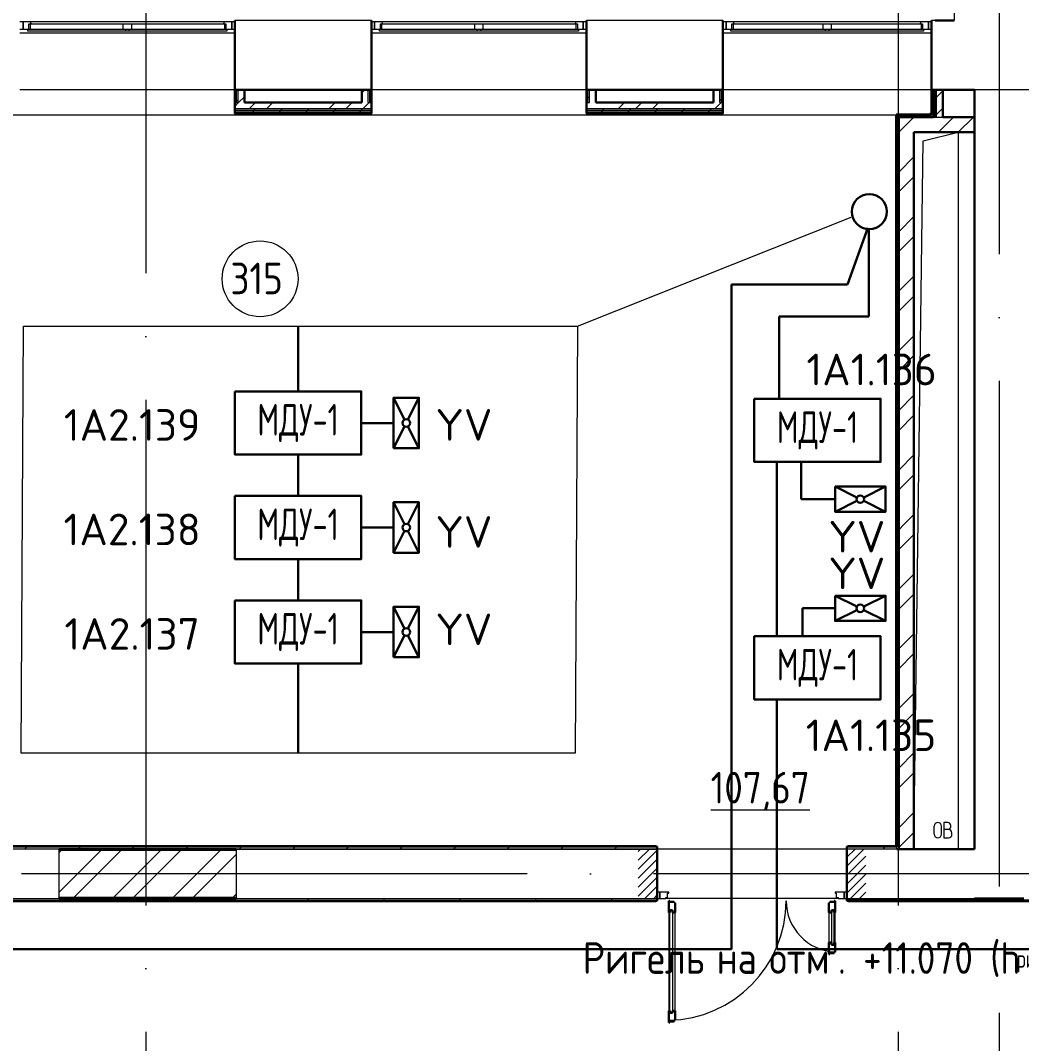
# Model space of a CAD drawing. Header units: millimetres. Extents: x -1073752 to 1436911, y -1379358 to 94781.
# Drawn here: x -1021644 to -1013727, y -1123731 to -1115638 of the extents above; entities that cross this region are included whole.
import ezdxf
from ezdxf.enums import TextEntityAlignment as Align

# ---------------------------------------------------------------- set-up
doc = ezdxf.new("R2010")
doc.units = ezdxf.units.MM
doc.set_wipeout_variables(frame=1)
doc.linetypes.add('ADSK_Линия сетки', pattern=[25, 20, -2.5, 0, -2.5])
doc.linetypes.add('ADSK_Штриховая_ш2 п1_5', pattern=[4.5, 3, -1.5])
for name, color, linetype, lineweight in [('_ Окна', 7, 'Continuous', 9), ('RC-Дымоудаление', 1, 'Continuous', 30), ('Аннотация', 7, 'Continuous', 18), ('Двери', 252, 'Continuous', 9), ('лс', 5, 'Continuous', 30), ('Марки помещений', 7, 'Continuous', 20), ('Ограждение', 252, 'Continuous', 9), ('Окна', 7, 'Continuous', 9), ('Оси', 252, 'Continuous', 9), ('Перекрытие', 252, 'Continuous', 18), ('Стены внутренние', 7, 'Continuous', 18), ('Стены наружные', 7, 'Continuous', 18), ('Стены штриховка', 7, 'Continuous', 9)]:
    doc.layers.add(name, color=color, linetype=linetype, lineweight=lineweight)
doc.layers.add('RC-Позиционные_обозначения', color=7, linetype='Continuous')
doc.layers.add('RC-Таблицы', color=7, linetype='Continuous')
doc.layers.add('Двери открывание', color=7, linetype='Continuous', lineweight=9, true_color=0xc0c0c0)
doc.styles.add('GOST Common_2', font='', dxfattribs={"width": 0.9, "height": 250})
doc.styles.add('GOST Common_3', font='', dxfattribs={"height": 3.5})
doc.styles.add('ISOCPEUR', font='isocpeur.ttf', dxfattribs={"height": 250})
doc.styles.add('RubezhCAD', font='isocpeur.ttf')
doc.styles.get("Standard").update_dxf_attribs({"font": 'arial.ttf'})
doc.styles.get('GOST Common_2').set_extended_font_data('GOST type B')
doc.styles.get('GOST Common_3').set_extended_font_data('GOST 2.304 type A')

# ---------------------------------------------------------------- blocks, each defined once
blk = doc.blocks.new('3 этаж')
at = {"color": 251, "lineweight": 18, "true_color": 0x636466}
for p, q in [((287145.2, -3365.7), (287420.8, -3298.4)), ((287420.8, -3298.4), (287420.8, -8968.4)), ((287070.8, -8968.4), (287145.2, -3365.7)), ((287231.5, -8849.9), (287231.5, -8787.3)), ((287288.8, -8849.9), (287288.8, -8787.3)), ((287339, -8758.6), (287309, -8758.6)), ((287309, -8758.6), (287309, -8878.6)), ((287342.3, -8812), (287309, -8812)), ((287362.3, -8792), (287362.3, -8782)), ((287309, -8878.6), (287345.7, -8878.6)), ((287372.3, -8852), (287372.3, -8842))]:
    blk.add_line(p, q, dxfattribs=at)
for centre, radius, start, end in [((287260.2, -8787.3), 28.7, 0, 180), ((287339, -8782), 23.3, 0, 90), ((287342.3, -8792), 20, 270, 0), ((287342.3, -8842), 30, 0, 90), ((287260.2, -8849.9), 28.7, 180, 0), ((287345.7, -8852), 26.7, 270, 0)]:
    blk.add_arc(centre, radius, start, end, dxfattribs=at)
at = {"layer": '_ Окна', "color": 251, "true_color": 0x636466}
for p, q in [((280025.8, -2423.4), (280000.8, -2423.4)), ((280025.8, -2481.4), (280025.8, -2423.4)), ((281700.8, -2423.4), (281675.8, -2423.4)), ((281675.8, -2423.4), (281675.8, -2481.4)), ((282805.8, -2423.4), (282780.8, -2423.4)), ((282805.8, -2481.4), (282805.8, -2423.4)), ((284480.8, -2423.4), (284455.8, -2423.4)), ((284455.8, -2423.4), (284455.8, -2481.4)), ((285585.8, -2423.4), (285560.8, -2423.4)), ((285585.8, -2481.4), (285585.8, -2423.4)), ((287210.8, -2423.4), (287185.8, -2423.4)), ((287185.8, -2423.4), (287185.8, -2481.4)), ((280000.8, -2481.4), (280025.8, -2481.4)), ((281675.8, -2481.4), (281700.8, -2481.4)), ((282780.8, -2481.4), (282805.8, -2481.4)), ((284455.8, -2481.4), (284480.8, -2481.4)), ((285560.8, -2481.4), (285585.8, -2481.4)), ((287185.8, -2481.4), (287210.8, -2481.4))]:
    blk.add_line(p, q, dxfattribs=at)
at = {"layer": '_ Окна', "color": 251, "lineweight": 18, "true_color": 0x636466}
for p, q in [((280085.2, -2423.4), (280025.8, -2423.4)), ((280025.8, -2423.4), (280025.8, -2481.4)), ((280089.8, -2440.4), (280085.2, -2423.4)), ((281616.3, -2423.4), (281611.8, -2440.4)), ((281675.8, -2423.4), (281616.3, -2423.4)), ((281675.8, -2481.4), (281675.8, -2423.4)), ((282865.2, -2423.4), (282805.8, -2423.4)), ((282805.8, -2423.4), (282805.8, -2481.4)), ((282869.8, -2440.4), (282865.2, -2423.4)), ((284396.3, -2423.4), (284391.8, -2440.4)), ((284455.8, -2423.4), (284396.3, -2423.4)), ((284455.8, -2481.4), (284455.8, -2423.4)), ((285645.2, -2423.4), (285585.8, -2423.4)), ((285585.8, -2423.4), (285585.8, -2481.4)), ((285649.8, -2440.4), (285645.2, -2423.4)), ((287126.3, -2423.4), (287121.8, -2440.4)), ((287185.8, -2423.4), (287126.3, -2423.4)), ((287185.8, -2481.4), (287185.8, -2423.4)), ((280025.8, -2481.4), (280063.8, -2481.4)), ((280071.8, -2481.4), (280071.8, -2440.4)), ((280071.8, -2440.4), (280083.8, -2440.4)), ((281617.8, -2440.4), (281629.8, -2440.4)), ((281629.8, -2440.4), (281629.8, -2481.4)), ((281637.8, -2481.4), (281675.8, -2481.4)), ((282805.8, -2481.4), (282843.8, -2481.4)), ((282851.8, -2481.4), (282851.8, -2440.4)), ((282851.8, -2440.4), (282863.8, -2440.4)), ((284397.8, -2440.4), (284409.8, -2440.4)), ((284409.8, -2440.4), (284409.8, -2481.4)), ((284417.8, -2481.4), (284455.8, -2481.4)), ((285585.8, -2481.4), (285623.8, -2481.4)), ((285631.8, -2481.4), (285631.8, -2440.4)), ((285631.8, -2440.4), (285643.8, -2440.4)), ((287127.8, -2440.4), (287139.8, -2440.4)), ((287139.8, -2440.4), (287139.8, -2481.4)), ((287147.8, -2481.4), (287185.8, -2481.4))]:
    blk.add_line(p, q, dxfattribs=at)
at = {"layer": 'Двери', "color": 251, "linetype": 'Continuous', "lineweight": 18, "true_color": 0x636466}
for p, q in [((284979.4, -8968.4), (284890.8, -9057.1)), ((284908.7, -8968.4), (284890.8, -8986.4)), ((285040.8, -8977.8), (284890.8, -9127.8)), ((286676.5, -8968.4), (286540.8, -9104.1)), ((286605.8, -8968.4), (286540.8, -9033.4)), ((285040.8, -9048.5), (284890.8, -9198.5)), ((286690.8, -9024.8), (286540.8, -9174.8)), ((285040.8, -9119.2), (284890.8, -9269.2)), ((286690.8, -9095.6), (286540.8, -9245.6)), ((285040.8, -9189.9), (284890.8, -9339.9)), ((286690.8, -9166.3), (286540.8, -9316.3)), ((285040.8, -9260.6), (284943, -9358.4)), ((286690.8, -9237), (286569.3, -9358.4)), ((285040.8, -9331.3), (285013.7, -9358.4)), ((286690.8, -9307.7), (286640, -9358.4))]:
    blk.add_line(p, q, dxfattribs=at)
at = {"layer": 'Двери', "color": 251, "linetype": 'ADSK_Штриховая_ш2 п1_5', "true_color": 0x636466}
for p, q in [((285040.8, -8968.4), (284890.8, -8968.4)), ((285040.8, -9358.4), (285040.8, -8968.4)), ((286690.8, -8968.4), (286540.8, -8968.4)), ((286540.8, -8968.4), (286540.8, -9358.4)), ((284890.8, -9358.4), (285040.8, -9358.4)), ((286540.8, -9358.4), (286690.8, -9358.4))]:
    blk.add_line(p, q, dxfattribs=at)
at = {"layer": 'Двери', "color": 251, "true_color": 0x636466}
for p, q in [((285040.8, -9308.4), (285040.8, -9358.4)), ((285060.8, -9308.4), (285040.8, -9308.4)), ((285040.8, -9358.4), (285060.8, -9358.4)), ((285060.8, -9358.4), (285060.8, -9308.4)), ((285132.8, -9308.4), (285060.8, -9308.4)), ((285060.8, -9308.4), (285060.8, -9358.4)), ((285060.8, -9358.4), (285109.8, -9358.4)), ((285109.8, -9358.4), (285109.8, -9350.4)), ((285109.8, -9350.4), (285123.8, -9350.4)), ((285123.8, -9350.4), (285123.8, -9316.4)), ((285123.8, -9316.4), (285132.8, -9316.4)), ((285132.8, -9316.4), (285132.8, -9308.4)), ((286520.8, -9308.4), (286448.8, -9308.4)), ((286448.8, -9308.4), (286448.8, -9316.4)), ((286448.8, -9316.4), (286457.8, -9316.4)), ((286457.8, -9316.4), (286457.8, -9350.4)), ((286457.8, -9350.4), (286471.8, -9350.4)), ((286471.8, -9350.4), (286471.8, -9358.4)), ((286471.8, -9358.4), (286520.8, -9358.4)), ((286540.8, -9308.4), (286520.8, -9308.4)), ((286520.8, -9308.4), (286520.8, -9358.4)), ((286520.8, -9358.4), (286520.8, -9308.4)), ((286520.8, -9358.4), (286540.8, -9358.4)), ((286540.8, -9358.4), (286540.8, -9308.4)), ((285141.8, -9452.4), (285162.8, -9452.4)), ((285141.8, -10264.4), (285141.8, -9452.4)), ((285162.8, -9452.4), (285162.8, -10264.4)), ((286418.8, -9452.4), (286418.8, -9724.4)), ((286439.8, -9452.4), (286418.8, -9452.4)), ((286439.8, -9724.4), (286439.8, -9452.4)), ((285132.8, -9470.4), (285132.8, -10246.4)), ((285182.8, -10246.4), (285182.8, -9470.4)), ((286398.8, -9470.4), (286398.8, -9706.4)), ((286448.8, -9706.4), (286448.8, -9470.4)), ((286418.8, -9724.4), (286439.8, -9724.4)), ((285162.8, -10264.4), (285141.8, -10264.4))]:
    blk.add_line(p, q, dxfattribs=at)
at = {"layer": 'Двери', "color": 251, "lineweight": 30, "true_color": 0x636466}
for p, q in [((285140.8, -9376.4), (285132.8, -9376.4)), ((285132.8, -9376.4), (285132.8, -9470.4)), ((285140.8, -9385.4), (285140.8, -9376.4)), ((285174.8, -9385.4), (285140.8, -9385.4)), ((285174.8, -9394.4), (285174.8, -9385.4)), ((286406.8, -9385.4), (286406.8, -9394.4)), ((286440.8, -9385.4), (286406.8, -9385.4)), ((286448.8, -9376.4), (286440.8, -9376.4)), ((286440.8, -9376.4), (286440.8, -9385.4)), ((286448.8, -9470.4), (286448.8, -9376.4)), ((285141.8, -9452.4), (285141.8, -9470.4)), ((285162.8, -9452.4), (285141.8, -9452.4)), ((285162.8, -9470.4), (285162.8, -9452.4)), ((285182.8, -9394.4), (285174.8, -9394.4)), ((285182.8, -9470.4), (285182.8, -9394.4)), ((286406.8, -9394.4), (286398.8, -9394.4)), ((286398.8, -9394.4), (286398.8, -9470.4)), ((286418.8, -9470.4), (286418.8, -9452.4)), ((286418.8, -9452.4), (286439.8, -9452.4)), ((286439.8, -9452.4), (286439.8, -9470.4)), ((285141.8, -9470.4), (285132.8, -9470.4)), ((285182.8, -9470.4), (285162.8, -9470.4)), ((286398.8, -9470.4), (286418.8, -9470.4)), ((286439.8, -9470.4), (286448.8, -9470.4)), ((286398.8, -9706.4), (286398.8, -9800.4)), ((286398.8, -9706.4), (286418.8, -9706.4)), ((286418.8, -9706.4), (286418.8, -9724.4)), ((286439.8, -9706.4), (286448.8, -9706.4)), ((286439.8, -9724.4), (286439.8, -9706.4)), ((286448.8, -9782.4), (286448.8, -9706.4)), ((286406.8, -9800.4), (286406.8, -9791.4)), ((286406.8, -9791.4), (286440.8, -9791.4)), ((286418.8, -9724.4), (286439.8, -9724.4)), ((286440.8, -9791.4), (286440.8, -9782.4)), ((286440.8, -9782.4), (286448.8, -9782.4)), ((286398.8, -9800.4), (286406.8, -9800.4)), ((285132.8, -10246.4), (285132.8, -10340.4)), ((285141.8, -10246.4), (285132.8, -10246.4)), ((285141.8, -10264.4), (285141.8, -10246.4)), ((285162.8, -10264.4), (285141.8, -10264.4)), ((285162.8, -10246.4), (285162.8, -10264.4)), ((285182.8, -10246.4), (285162.8, -10246.4)), ((285182.8, -10322.4), (285182.8, -10246.4)), ((285132.8, -10340.4), (285140.8, -10340.4)), ((285140.8, -10340.4), (285140.8, -10331.4)), ((285140.8, -10331.4), (285174.8, -10331.4)), ((285174.8, -10331.4), (285174.8, -10322.4)), ((285174.8, -10322.4), (285182.8, -10322.4))]:
    blk.add_line(p, q, dxfattribs=at)
at = {"layer": 'Двери открывание', "color": 251, "true_color": 0x636466}
for centre, radius, start, end in [((285114.8, -9376.4), 946, 271.09026, 0), ((286466.8, -9376.4), 406, 180, 267.45896)]:
    blk.add_arc(centre, radius, start, end, dxfattribs=at)
at = {"layer": 'Марки помещений', "color": 251, "true_color": 0x636466}
blk.add_circle((281900.5, -4457.2), 300, dxfattribs=at)
at = {"layer": 'Ограждение', "color": 251, "true_color": 0x636466}
for p, q in [((281700.8, -2513.4), (280000.8, -2513.4)), ((284480.8, -2513.4), (282780.8, -2513.4)), ((287210.8, -2513.4), (285560.8, -2513.4)), ((281700.8, -2963.4), (280000.8, -2963.4)), ((284480.8, -2963.4), (282780.8, -2963.4)), ((287210.8, -2963.4), (285560.8, -2963.4)), ((281700.8, -3148.4), (281700.8, -3163.4)), ((282780.8, -3163.4), (282780.8, -3148.4)), ((284480.8, -3148.4), (284480.8, -3163.4)), ((285560.8, -3163.4), (285560.8, -3148.4)), ((286930.8, -3163.4), (279350.8, -3163.4)), ((281700.8, -3163.4), (280000.8, -3163.4)), ((284480.8, -3163.4), (282780.8, -3163.4)), ((286930.8, -3163.4), (285560.8, -3163.4)), ((286925.8, -3163.4), (286925.8, -8943.4)), ((285030.8, -8943.4), (279350.8, -8943.4)), ((285030.8, -8943.4), (285030.8, -8948.4)), ((286550.8, -8948.4), (286550.8, -8943.4)), ((286925.8, -8943.4), (286550.8, -8943.4)), ((286925.8, -8943.4), (286930.8, -8948.4)), ((273550.8, -9383.4), (285030.8, -9383.4)), ((285030.8, -9378.4), (285030.8, -9383.4)), ((286550.8, -9383.4), (286550.8, -9378.4)), ((286550.8, -9383.4), (288920.8, -9383.4))]:
    blk.add_line(p, q, dxfattribs=at)
at = {"layer": 'Окна', "color": 251, "true_color": 0x636466}
for p, q in [((281616.3, -2423.4), (280085.2, -2423.4)), ((284396.3, -2423.4), (282865.2, -2423.4)), ((287126.3, -2423.4), (285645.2, -2423.4)), ((280063.8, -2481.4), (280835.8, -2481.4)), ((280063.8, -2498.4), (280063.8, -2481.4)), ((280835.8, -2498.4), (280063.8, -2498.4)), ((280083.8, -2440.4), (280815.8, -2440.4)), ((280083.8, -2481.4), (280083.8, -2440.4)), ((280815.8, -2440.4), (280885.8, -2440.4)), ((280815.8, -2440.4), (280815.8, -2481.4)), ((280835.8, -2481.4), (280865.8, -2481.4)), ((280835.8, -2481.4), (280835.8, -2498.4)), ((280865.8, -2498.4), (280835.8, -2498.4)), ((280865.8, -2481.4), (281637.8, -2481.4)), ((280865.8, -2498.4), (280865.8, -2481.4)), ((281637.8, -2498.4), (280865.8, -2498.4)), ((280885.8, -2440.4), (281617.8, -2440.4)), ((280885.8, -2481.4), (280885.8, -2440.4)), ((281617.8, -2440.4), (281617.8, -2481.4)), ((281637.8, -2481.4), (281637.8, -2498.4)), ((282843.8, -2481.4), (283615.8, -2481.4)), ((282843.8, -2498.4), (282843.8, -2481.4)), ((283615.8, -2498.4), (282843.8, -2498.4)), ((282863.8, -2440.4), (283595.8, -2440.4)), ((282863.8, -2481.4), (282863.8, -2440.4)), ((283595.8, -2440.4), (283665.8, -2440.4)), ((283595.8, -2440.4), (283595.8, -2481.4)), ((283615.8, -2481.4), (283645.8, -2481.4)), ((283615.8, -2481.4), (283615.8, -2498.4)), ((283645.8, -2498.4), (283615.8, -2498.4)), ((283645.8, -2481.4), (284417.8, -2481.4)), ((283645.8, -2498.4), (283645.8, -2481.4)), ((284417.8, -2498.4), (283645.8, -2498.4)), ((283665.8, -2440.4), (284397.8, -2440.4)), ((283665.8, -2481.4), (283665.8, -2440.4)), ((284397.8, -2440.4), (284397.8, -2481.4)), ((284417.8, -2481.4), (284417.8, -2498.4)), ((285623.8, -2481.4), (286370.8, -2481.4)), ((285623.8, -2498.4), (285623.8, -2481.4)), ((286370.8, -2498.4), (285623.8, -2498.4)), ((285643.8, -2440.4), (286350.8, -2440.4)), ((285643.8, -2481.4), (285643.8, -2440.4)), ((286350.8, -2440.4), (286420.8, -2440.4)), ((286350.8, -2440.4), (286350.8, -2481.4)), ((286370.8, -2481.4), (286400.8, -2481.4)), ((286370.8, -2481.4), (286370.8, -2498.4)), ((286400.8, -2498.4), (286370.8, -2498.4)), ((286400.8, -2481.4), (287147.8, -2481.4)), ((286400.8, -2498.4), (286400.8, -2481.4)), ((287147.8, -2498.4), (286400.8, -2498.4)), ((286420.8, -2440.4), (287127.8, -2440.4)), ((286420.8, -2481.4), (286420.8, -2440.4)), ((287127.8, -2440.4), (287127.8, -2481.4)), ((287147.8, -2481.4), (287147.8, -2498.4))]:
    blk.add_line(p, q, dxfattribs=at)
at = {"layer": 'Оси', "color": 251, "linetype": 'ADSK_Линия сетки', "ltscale": 200, "true_color": 0x636466}
for p, q in [((280995.8, 34587.2), (280995.8, -31389.6)), ((286945.8, 34587.2), (286945.8, -30119.6)), ((287745.8, -263.4), (287745.8, -31389.6)), ((314013.1, -2963.4), (237073.5, -2963.4)), ((314013.1, -9163.4), (237073.5, -9163.4))]:
    blk.add_line(p, q, dxfattribs=at)
at = {"layer": 'Перекрытие', "color": 251, "true_color": 0x636466}
blk.add_line((287420.8, -3298.4), (287420.8, -8968.4), dxfattribs=at)
at = {"layer": 'Стены внутренние', "color": 251, "true_color": 0x636466}
for p, q in [((287390.8, -613.4), (287390.8, -2413.4)), ((282780.8, -2413.4), (281700.8, -2413.4)), ((285560.8, -2413.4), (284480.8, -2413.4)), ((287238.8, -2413.4), (287210.8, -2413.4)), ((280310.8, -8968.4), (273550.8, -8968.4)), ((280310.8, -9353.4), (280310.8, -8973.4)), ((286935.8, -8968.4), (281710.8, -8968.4)), ((281710.8, -8973.4), (281710.8, -9353.4)), ((273550.8, -9358.4), (280310.8, -9358.4)), ((281710.8, -9358.4), (285040.8, -9358.4)), ((286471.8, -9358.4), (285109.8, -9358.4)), ((286540.8, -9358.4), (287550.8, -9358.4))]:
    blk.add_line(p, q, dxfattribs=at)
at = {"layer": 'Стены внутренние', "color": 251, "lineweight": 30, "true_color": 0x636466}
for p, q in [((281700.8, -2413.4), (281700.8, -2963.4)), ((282780.8, -2963.4), (282780.8, -2413.4)), ((284480.8, -2413.4), (284480.8, -2963.4)), ((285560.8, -2963.4), (285560.8, -2413.4)), ((287210.8, -2413.4), (287210.8, -2963.4)), ((287390.8, -2413.4), (287238.8, -2413.4)), ((281775.8, -2963.4), (282705.8, -2963.4)), ((284555.8, -2963.4), (285485.8, -2963.4)), ((287300.8, -2963.4), (287550.8, -2963.4)), ((287550.8, -2963.4), (287550.8, -3178.4)), ((287550.8, -3298.4), (287550.8, -8968.4)), ((280310.8, -8973.4), (280310.8, -8968.4)), ((281710.8, -8968.4), (281710.8, -8973.4)), ((285040.8, -9358.4), (285040.8, -8968.4)), ((286540.8, -8968.4), (286540.8, -9358.4)), ((286950.8, -8968.4), (286935.8, -8968.4)), ((287550.8, -8968.4), (287070.8, -8968.4)), ((280310.8, -9358.4), (280310.8, -9353.4)), ((281710.8, -9353.4), (281710.8, -9358.4))]:
    blk.add_line(p, q, dxfattribs=at)
at = {"layer": 'Стены наружные', "color": 251, "lineweight": 30, "true_color": 0x636466}
for p, q in [((281700.8, -2963.4), (281700.8, -3148.4)), ((281775.8, -2963.4), (281700.8, -2963.4)), ((281775.8, -3063.4), (281775.8, -2963.4)), ((282705.8, -2963.4), (282705.8, -3063.4)), ((282780.8, -2963.4), (282705.8, -2963.4)), ((282780.8, -3148.4), (282780.8, -2963.4)), ((284480.8, -2963.4), (284480.8, -3148.4)), ((284555.8, -2963.4), (284480.8, -2963.4)), ((284555.8, -3063.4), (284555.8, -2963.4)), ((285485.8, -2963.4), (285485.8, -3063.4)), ((285560.8, -2963.4), (285485.8, -2963.4)), ((285560.8, -3148.4), (285560.8, -2963.4)), ((287300.8, -2963.4), (287210.8, -2963.4)), ((287210.8, -3163.4), (287210.8, -2963.4)), ((287225.8, -2963.4), (287225.8, -3138.4)), ((287300.8, -3178.4), (287300.8, -2963.4)), ((282705.8, -3063.4), (281775.8, -3063.4)), ((285485.8, -3063.4), (284555.8, -3063.4)), ((287225.8, -3063.4), (287210.8, -3063.4)), ((281700.8, -3148.4), (282780.8, -3148.4)), ((284480.8, -3148.4), (285560.8, -3148.4)), ((287205.8, -3143.4), (287205.8, -3158.4)), ((287210.8, -3143.4), (287205.8, -3143.4)), ((287210.8, -3138.4), (287225.8, -3138.4)), ((287225.8, -3138.4), (287225.8, -3178.4)), ((287205.8, -3158.4), (286930.8, -3158.4)), ((286930.8, -3158.4), (286930.8, -8948.4)), ((287210.8, -3163.4), (286935.8, -3163.4)), ((286935.8, -3163.4), (286935.8, -8953.4)), ((286950.8, -3178.4), (286950.8, -8968.4)), ((287225.8, -3178.4), (286950.8, -3178.4)), ((287550.8, -3178.4), (287300.8, -3178.4)), ((287550.8, -3298.4), (287550.8, -3178.4)), ((287070.8, -8968.4), (287070.8, -3298.4)), ((287070.8, -3298.4), (287550.8, -3298.4)), ((285040.8, -8948.4), (273540.8, -8948.4)), ((280310.8, -8968.4), (281710.8, -8968.4)), ((281710.8, -8973.4), (280310.8, -8973.4)), ((285040.8, -8968.4), (285040.8, -8948.4)), ((286540.8, -8948.4), (286540.8, -8968.4)), ((286930.8, -8948.4), (286540.8, -8948.4)), ((286935.8, -8953.4), (286930.8, -8953.4)), ((286950.8, -8968.4), (287070.8, -8968.4)), ((273540.8, -9378.4), (285040.8, -9378.4)), ((280310.8, -9353.4), (281710.8, -9353.4)), ((281710.8, -9358.4), (280310.8, -9358.4)), ((285040.8, -9378.4), (285040.8, -9358.4)), ((286540.8, -9358.4), (286540.8, -9378.4)), ((286540.8, -9378.4), (288915.8, -9378.4)), ((287940.8, -9358.4), (287550.8, -9358.4))]:
    blk.add_line(p, q, dxfattribs=at)
at = {"layer": 'Стены наружные', "color": 251, "linetype": 'Continuous', "lineweight": 9, "true_color": 0x636466}
for p, q in [((282705.8, -2986.2), (282728.5, -2963.4)), ((287250.8, -3021.1), (287300.8, -2971.1)), ((281700.8, -3062.8), (281713.3, -3050.3)), ((281700.8, -3092.9), (281730.3, -3063.4)), ((281713.3, -3050.3), (281725.8, -3037.8)), ((281730.3, -3063.4), (281775.8, -3017.9)), ((281815.2, -3113.4), (281865.2, -3063.4)), ((281950.1, -3113.4), (282000.1, -3063.4)), ((282443.6, -3113.4), (282493.6, -3063.4)), ((282578.5, -3113.4), (282628.5, -3063.4)), ((282713.5, -3113.4), (282763.5, -3063.4)), ((282760.8, -3063.4), (282768.3, -3055.9)), ((282768.3, -3055.9), (282780.8, -3043.4)), ((284480.8, -3040.5), (284493.3, -3028)), ((284493.3, -3028), (284505.8, -3015.5)), ((284733.6, -3113.4), (284783.6, -3063.4)), ((284868.5, -3113.4), (284918.5, -3063.4)), ((285003.4, -3113.4), (285053.4, -3063.4)), ((285496.9, -3113.4), (285546.9, -3063.4)), ((285535.8, -3046.1), (285548.3, -3033.6)), ((285548.3, -3033.6), (285560.8, -3021.1)), ((287210.8, -3068.2), (287225.8, -3053.2)), ((287225.8, -3053.2), (287238.3, -3040.7)), ((287238.3, -3040.7), (287250.8, -3028.2)), ((281756.5, -3148.4), (281761.5, -3143.4)), ((281827.2, -3148.4), (281832.2, -3143.4)), ((281837.2, -3138.4), (281849.7, -3125.9)), ((281849.7, -3125.9), (281862.2, -3113.4)), ((281897.9, -3148.4), (281902.9, -3143.4)), ((281968.7, -3148.4), (281973.7, -3143.4)), ((282039.4, -3148.4), (282044.4, -3143.4)), ((282044.4, -3143.4), (282049.4, -3138.4)), ((282049.4, -3138.4), (282061.9, -3125.9)), ((282061.9, -3125.9), (282074.4, -3113.4)), ((282110.1, -3148.4), (282115.1, -3143.4)), ((282180.8, -3148.4), (282185.8, -3143.4)), ((282251.5, -3148.4), (282256.5, -3143.4)), ((282261.5, -3138.4), (282274, -3125.9)), ((282274, -3125.9), (282286.5, -3113.4)), ((282322.2, -3148.4), (282327.2, -3143.4)), ((282392.9, -3148.4), (282397.9, -3143.4)), ((282463.6, -3148.4), (282468.6, -3143.4)), ((282468.6, -3143.4), (282473.6, -3138.4)), ((282473.6, -3138.4), (282486.1, -3125.9)), ((282486.1, -3125.9), (282498.6, -3113.4)), ((282534.3, -3148.4), (282539.3, -3143.4)), ((282605, -3148.4), (282610, -3143.4)), ((282675.8, -3148.4), (282680.8, -3143.4)), ((282685.8, -3138.4), (282698.3, -3125.9)), ((282698.3, -3125.9), (282710.8, -3113.4)), ((282746.5, -3148.4), (282751.5, -3143.4)), ((284514.2, -3148.4), (284519.2, -3143.4)), ((284584.9, -3148.4), (284589.9, -3143.4)), ((284589.9, -3143.4), (284594.9, -3138.4)), ((284594.9, -3138.4), (284607.4, -3125.9)), ((284607.4, -3125.9), (284619.9, -3113.4)), ((284655.7, -3148.4), (284660.7, -3143.4)), ((284726.4, -3148.4), (284731.4, -3143.4)), ((284797.1, -3148.4), (284802.1, -3143.4)), ((284807.1, -3138.4), (284819.6, -3125.9)), ((284819.6, -3125.9), (284832.1, -3113.4)), ((284867.8, -3148.4), (284872.8, -3143.4)), ((284938.5, -3148.4), (284943.5, -3143.4)), ((285009.2, -3148.4), (285014.2, -3143.4)), ((285014.2, -3143.4), (285019.2, -3138.4)), ((285019.2, -3138.4), (285031.7, -3125.9)), ((285031.7, -3125.9), (285044.2, -3113.4)), ((285079.9, -3148.4), (285084.9, -3143.4)), ((285150.6, -3148.4), (285155.6, -3143.4)), ((285221.3, -3148.4), (285226.3, -3143.4)), ((285231.3, -3138.4), (285243.8, -3125.9)), ((285243.8, -3125.9), (285256.3, -3113.4)), ((285292.1, -3148.4), (285297.1, -3143.4)), ((285362.8, -3148.4), (285367.8, -3143.4)), ((285433.5, -3148.4), (285438.5, -3143.4)), ((285438.5, -3143.4), (285443.5, -3138.4)), ((285443.5, -3138.4), (285456, -3125.9)), ((285456, -3125.9), (285468.5, -3113.4)), ((285504.2, -3148.4), (285509.2, -3143.4)), ((287205.8, -3143.9), (287206.2, -3143.4)), ((287250.8, -3156.1), (287300.8, -3106.1)), ((286930.8, -3206.8), (286935.8, -3201.8)), ((286951, -3298.4), (287071, -3178.4)), ((286974.1, -3163.4), (286979.1, -3158.4)), ((287044.8, -3163.4), (287049.8, -3158.4)), ((287100.5, -3178.4), (287115.5, -3163.4)), ((287115.5, -3163.4), (287120.5, -3158.4)), ((287186.2, -3163.4), (287191.2, -3158.4)), ((287265.3, -3298.4), (287385.3, -3178.4)), ((287422.5, -3298.4), (287542.5, -3178.4)), ((286930.8, -3277.5), (286935.8, -3272.5)), ((286950.8, -3298.7), (286951, -3298.4)), ((286930.8, -3348.2), (286935.8, -3343.2)), ((286935.8, -3343.2), (286950.8, -3328.2)), ((286930.8, -3418.9), (286935.8, -3413.9)), ((286930.8, -3489.6), (286935.8, -3484.6)), ((286930.8, -3560.3), (286935.8, -3555.3)), ((286950.8, -3613), (287070.8, -3493)), ((286930.8, -3631), (286935.8, -3626)), ((286930.8, -3701.8), (286935.8, -3696.8)), ((286950.8, -3770.1), (287070.8, -3650.1)), ((286930.8, -3772.5), (286935.8, -3767.5)), ((286935.8, -3767.5), (286950.8, -3752.5)), ((286930.8, -3843.2), (286935.8, -3838.2)), ((286930.8, -3913.9), (286935.8, -3908.9)), ((286950.8, -4084.4), (287070.8, -3964.4)), ((286930.8, -3984.6), (286935.8, -3979.6)), ((286930.8, -4055.3), (286935.8, -4050.3)), ((286930.8, -4126), (286935.8, -4121)), ((286950.8, -4241.6), (287070.8, -4121.6)), ((286930.8, -4196.7), (286935.8, -4191.7)), ((286935.8, -4191.7), (286950.8, -4176.7)), ((286930.8, -4267.4), (286935.8, -4262.4)), ((286930.8, -4338.1), (286935.8, -4333.1)), ((286930.8, -4408.9), (286935.8, -4403.9)), ((286950.8, -4555.9), (287070.8, -4435.9)), ((286930.8, -4479.6), (286935.8, -4474.6)), ((286930.8, -4550.3), (286935.8, -4545.3)), ((286935.8, -4616), (286950.8, -4601)), ((286950.8, -4713.1), (287070.8, -4593.1)), ((286930.8, -4621), (286935.8, -4616)), ((286930.8, -4691.7), (286935.8, -4686.7)), ((286930.8, -4762.4), (286935.8, -4757.4)), ((286930.8, -4833.1), (286935.8, -4828.1)), ((286930.8, -4903.8), (286935.8, -4898.8)), ((286950.8, -5027.4), (287070.8, -4907.4)), ((286930.8, -4974.5), (286935.8, -4969.5)), ((286930.8, -5045.3), (286935.8, -5040.3)), ((286935.8, -5040.3), (286950.8, -5025.3)), ((286950.8, -5184.5), (287070.8, -5064.5)), ((286930.8, -5116), (286935.8, -5111)), ((286930.8, -5186.7), (286935.8, -5181.7)), ((286930.8, -5257.4), (286935.8, -5252.4)), ((286930.8, -5328.1), (286935.8, -5323.1)), ((286930.8, -5398.8), (286935.8, -5393.8)), ((286950.8, -5498.8), (287070.8, -5378.8)), ((286930.8, -5469.5), (286935.8, -5464.5)), ((286935.8, -5464.5), (286950.8, -5449.5)), ((286930.8, -5540.2), (286935.8, -5535.2)), ((286950.8, -5656), (287070.8, -5536)), ((286930.8, -5610.9), (286935.8, -5605.9)), ((286930.8, -5681.6), (286935.8, -5676.6)), ((286930.8, -5752.4), (286935.8, -5747.4)), ((286930.8, -5823.1), (286935.8, -5818.1)), ((286930.8, -5893.8), (286935.8, -5888.8)), ((286935.8, -5888.8), (286950.8, -5873.8)), ((286950.8, -5970.3), (287070.8, -5850.3)), ((286930.8, -5964.5), (286935.8, -5959.5)), ((286930.8, -6035.2), (286935.8, -6030.2)), ((286950.8, -6127.5), (287070.8, -6007.5)), ((286930.8, -6105.9), (286935.8, -6100.9)), ((286930.8, -6176.6), (286935.8, -6171.6)), ((286930.8, -6247.3), (286935.8, -6242.3)), ((286935.8, -6313), (286950.8, -6298)), ((286930.8, -6318), (286935.8, -6313)), ((286930.8, -6388.8), (286935.8, -6383.8)), ((286994.1, -6398.4), (287070.8, -6321.8)), ((286930.8, -6459.5), (286935.8, -6454.5)), ((286950.8, -6441.8), (286994.1, -6398.4)), ((286930.8, -6530.2), (286935.8, -6525.2)), ((286950.8, -6598.9), (287070.8, -6478.9)), ((286930.8, -6600.9), (286935.8, -6595.9)), ((286930.8, -6671.6), (286935.8, -6666.6)), ((286930.8, -6742.3), (286935.8, -6737.3)), ((286935.8, -6737.3), (286950.8, -6722.3)), ((286950.8, -6913.2), (287070.8, -6793.2)), ((286930.8, -6813), (286935.8, -6808)), ((286930.8, -6883.7), (286935.8, -6878.7)), ((286930.8, -6954.4), (286935.8, -6949.4)), ((286950.8, -7070.4), (287070.8, -6950.4)), ((286930.8, -7025.2), (286935.8, -7020.2)), ((286930.8, -7095.9), (286935.8, -7090.9)), ((286930.8, -7166.6), (286935.8, -7161.6)), ((286935.8, -7161.6), (286950.8, -7146.6)), ((286930.8, -7237.3), (286935.8, -7232.3)), ((286950.8, -7384.7), (287070.8, -7264.7)), ((286930.8, -7308), (286935.8, -7303)), ((286930.8, -7378.7), (286935.8, -7373.7)), ((286930.8, -7449.4), (286935.8, -7444.4)), ((286950.8, -7541.8), (287070.8, -7421.8)), ((286930.8, -7520.1), (286935.8, -7515.1)), ((286930.8, -7590.8), (286935.8, -7585.8)), ((286935.8, -7585.8), (286950.8, -7570.8)), ((286930.8, -7661.5), (286935.8, -7656.5)), ((286930.8, -7732.3), (286935.8, -7727.3)), ((286988.5, -7818.4), (287070.8, -7736.2)), ((286930.8, -7803), (286935.8, -7798)), ((286950.8, -7856.2), (286988.5, -7818.4)), ((286930.8, -7873.7), (286935.8, -7868.7)), ((286950.8, -8013.3), (287070.8, -7893.3)), ((286930.8, -7944.4), (286935.8, -7939.4)), ((286930.8, -8015.1), (286935.8, -8010.1)), ((286935.8, -8010.1), (286950.8, -7995.1)), ((286930.8, -8085.8), (286935.8, -8080.8)), ((286930.8, -8156.5), (286935.8, -8151.5)), ((286930.8, -8227.2), (286935.8, -8222.2)), ((286950.8, -8327.6), (287070.8, -8207.6)), ((286930.8, -8297.9), (286935.8, -8292.9)), ((286930.8, -8368.7), (286935.8, -8363.7)), ((286950.8, -8484.8), (287070.8, -8364.8)), ((286930.8, -8439.4), (286935.8, -8434.4)), ((286935.8, -8434.4), (286950.8, -8419.4)), ((286930.8, -8510.1), (286935.8, -8505.1)), ((286930.8, -8580.8), (286935.8, -8575.8)), ((286930.8, -8651.5), (286935.8, -8646.5)), ((286930.8, -8722.2), (286935.8, -8717.2)), ((286950.8, -8799.1), (287070.8, -8679.1)), ((286930.8, -8792.9), (286935.8, -8787.9)), ((286930.8, -8863.6), (286935.8, -8858.6)), ((286935.8, -8858.6), (286950.8, -8843.6)), ((286950.8, -8956.2), (287070.8, -8836.2)), ((280037.7, -8968.4), (280052.7, -8953.4)), ((280052.7, -8953.4), (280057.7, -8948.4)), ((280123.5, -8953.4), (280128.5, -8948.4)), ((280194.2, -8953.4), (280199.2, -8948.4)), ((280264.9, -8953.4), (280269.9, -8948.4)), ((280310.8, -9310.1), (280647.4, -8973.4)), ((280310.8, -8995.7), (280333.1, -8973.4)), ((280335.6, -8953.4), (280340.6, -8948.4)), ((280406.3, -8953.4), (280411.3, -8948.4)), ((280424.5, -9353.4), (280804.5, -8973.4)), ((280462, -8968.4), (280477, -8953.4)), ((280477, -8953.4), (280482, -8948.4)), ((280547.7, -8953.4), (280552.7, -8948.4)), ((280618.4, -8953.4), (280623.4, -8948.4)), ((280689.1, -8953.4), (280694.1, -8948.4)), ((280738.9, -9353.4), (281118.9, -8973.4)), ((280759.8, -8953.4), (280764.8, -8948.4)), ((280830.6, -8953.4), (280835.6, -8948.4)), ((280886.3, -8968.4), (280901.3, -8953.4)), ((280896, -9353.4), (281276, -8973.4)), ((280901.3, -8953.4), (280906.3, -8948.4)), ((280972, -8953.4), (280977, -8948.4)), ((281042.7, -8953.4), (281047.7, -8948.4)), ((281113.4, -8953.4), (281118.4, -8948.4)), ((281184.1, -8953.4), (281189.1, -8948.4)), ((281210.3, -9353.4), (281590.3, -8973.4)), ((281254.8, -8953.4), (281259.8, -8948.4)), ((281310.5, -8968.4), (281325.5, -8953.4)), ((281325.5, -8953.4), (281330.5, -8948.4)), ((281396.2, -8953.4), (281401.2, -8948.4)), ((281467, -8953.4), (281472, -8948.4)), ((281537.7, -8953.4), (281542.7, -8948.4)), ((281608.4, -8953.4), (281613.4, -8948.4)), ((281679.1, -8953.4), (281684.1, -8948.4)), ((281734.8, -8968.4), (281749.8, -8953.4)), ((281749.8, -8953.4), (281754.8, -8948.4)), ((281820.5, -8953.4), (281825.5, -8948.4)), ((281891.2, -8953.4), (281896.2, -8948.4)), ((281961.9, -8953.4), (281966.9, -8948.4)), ((282032.6, -8953.4), (282037.6, -8948.4)), ((282103.3, -8953.4), (282108.3, -8948.4)), ((282159.1, -8968.4), (282174.1, -8953.4)), ((282174.1, -8953.4), (282179.1, -8948.4)), ((282244.8, -8953.4), (282249.8, -8948.4)), ((282315.5, -8953.4), (282320.5, -8948.4)), ((282386.2, -8953.4), (282391.2, -8948.4)), ((282456.9, -8953.4), (282461.9, -8948.4)), ((282527.6, -8953.4), (282532.6, -8948.4)), ((282583.3, -8968.4), (282598.3, -8953.4)), ((282598.3, -8953.4), (282603.3, -8948.4)), ((282669, -8953.4), (282674, -8948.4)), ((282739.7, -8953.4), (282744.7, -8948.4)), ((282810.5, -8953.4), (282815.5, -8948.4)), ((282881.2, -8953.4), (282886.2, -8948.4)), ((282951.9, -8953.4), (282956.9, -8948.4)), ((283007.6, -8968.4), (283022.6, -8953.4)), ((283022.6, -8953.4), (283027.6, -8948.4)), ((283093.3, -8953.4), (283098.3, -8948.4)), ((283164, -8953.4), (283169, -8948.4)), ((283234.7, -8953.4), (283239.7, -8948.4)), ((283305.4, -8953.4), (283310.4, -8948.4)), ((283376.1, -8953.4), (283381.1, -8948.4)), ((283431.9, -8968.4), (283446.9, -8953.4)), ((283446.9, -8953.4), (283451.9, -8948.4)), ((283517.6, -8953.4), (283522.6, -8948.4)), ((283588.3, -8953.4), (283593.3, -8948.4)), ((283659, -8953.4), (283664, -8948.4)), ((283729.7, -8953.4), (283734.7, -8948.4)), ((283800.4, -8953.4), (283805.4, -8948.4)), ((283856.1, -8968.4), (283871.1, -8953.4)), ((283871.1, -8953.4), (283876.1, -8948.4)), ((283941.8, -8953.4), (283946.8, -8948.4)), ((284012.5, -8953.4), (284017.5, -8948.4)), ((284083.2, -8953.4), (284088.2, -8948.4)), ((284154, -8953.4), (284159, -8948.4)), ((284224.7, -8953.4), (284229.7, -8948.4)), ((284280.4, -8968.4), (284295.4, -8953.4)), ((284295.4, -8953.4), (284300.4, -8948.4)), ((284366.1, -8953.4), (284371.1, -8948.4)), ((284436.8, -8953.4), (284441.8, -8948.4)), ((284507.5, -8953.4), (284512.5, -8948.4)), ((284578.2, -8953.4), (284583.2, -8948.4)), ((284648.9, -8953.4), (284653.9, -8948.4)), ((284704.6, -8968.4), (284719.6, -8953.4)), ((284719.6, -8953.4), (284724.6, -8948.4)), ((284790.4, -8953.4), (284795.4, -8948.4)), ((284861.1, -8953.4), (284866.1, -8948.4)), ((284931.8, -8953.4), (284936.8, -8948.4)), ((285002.5, -8953.4), (285007.5, -8948.4)), ((286558.1, -8953.4), (286563.1, -8948.4)), ((286628.8, -8953.4), (286633.8, -8948.4)), ((286699.5, -8953.4), (286704.5, -8948.4)), ((286770.3, -8953.4), (286775.3, -8948.4)), ((286826, -8968.4), (286841, -8953.4)), ((286841, -8953.4), (286846, -8948.4)), ((286911.7, -8953.4), (286916.7, -8948.4)), ((286930.8, -8934.3), (286935.8, -8929.3)), ((281367.5, -9353.4), (281710.8, -9010.1)), ((280052, -9378.4), (280057, -9373.4)), ((280122.7, -9378.4), (280127.7, -9373.4)), ((280193.4, -9378.4), (280198.4, -9373.4)), ((280264.1, -9378.4), (280269.1, -9373.4)), ((280334.8, -9378.4), (280339.8, -9373.4)), ((280405.6, -9378.4), (280410.6, -9373.4)), ((280476.3, -9378.4), (280481.3, -9373.4)), ((280481.8, -9373.4), (280481.8, -9358.4)), ((280547, -9378.4), (280552, -9373.4)), ((280617.7, -9378.4), (280622.7, -9373.4)), ((280688.4, -9378.4), (280693.4, -9373.4)), ((280759.1, -9378.4), (280764.1, -9373.4)), ((280829.8, -9378.4), (280834.8, -9373.4)), ((280900.5, -9378.4), (280905.5, -9373.4)), ((280971.2, -9378.4), (280976.2, -9373.4)), ((281042, -9378.4), (281047, -9373.4)), ((281081.8, -9373.4), (281081.8, -9358.4)), ((281112.7, -9378.4), (281117.7, -9373.4)), ((281183.4, -9378.4), (281188.4, -9373.4)), ((281254.1, -9378.4), (281259.1, -9373.4)), ((281324.8, -9378.4), (281329.8, -9373.4)), ((281395.5, -9378.4), (281400.5, -9373.4)), ((281466.2, -9378.4), (281471.2, -9373.4)), ((281536.9, -9378.4), (281541.9, -9373.4)), ((281607.6, -9378.4), (281612.6, -9373.4)), ((281678.3, -9378.4), (281683.3, -9373.4)), ((281681.8, -9353.4), (281710.8, -9324.4)), ((281681.8, -9373.4), (281681.8, -9358.4)), ((281749.1, -9378.4), (281754.1, -9373.4)), ((281819.8, -9378.4), (281824.8, -9373.4)), ((281890.5, -9378.4), (281895.5, -9373.4)), ((281961.2, -9378.4), (281966.2, -9373.4)), ((282031.9, -9378.4), (282036.9, -9373.4)), ((282102.6, -9378.4), (282107.6, -9373.4)), ((282173.3, -9378.4), (282178.3, -9373.4)), ((282244, -9378.4), (282249, -9373.4)), ((282281.8, -9373.4), (282281.8, -9358.4)), ((282314.7, -9378.4), (282319.7, -9373.4)), ((282385.5, -9378.4), (282390.5, -9373.4)), ((282456.2, -9378.4), (282461.2, -9373.4)), ((282526.9, -9378.4), (282531.9, -9373.4)), ((282597.6, -9378.4), (282602.6, -9373.4)), ((282668.3, -9378.4), (282673.3, -9373.4)), ((282739, -9378.4), (282744, -9373.4)), ((282809.7, -9378.4), (282814.7, -9373.4)), ((282880.4, -9378.4), (282885.4, -9373.4)), ((282881.8, -9373.4), (282881.8, -9358.4)), ((282951.1, -9378.4), (282956.1, -9373.4)), ((283021.9, -9378.4), (283026.9, -9373.4)), ((283092.6, -9378.4), (283097.6, -9373.4)), ((283163.3, -9378.4), (283168.3, -9373.4)), ((283234, -9378.4), (283239, -9373.4)), ((283304.7, -9378.4), (283309.7, -9373.4)), ((283375.4, -9378.4), (283380.4, -9373.4)), ((283446.1, -9378.4), (283451.1, -9373.4)), ((283481.8, -9373.4), (283481.8, -9358.4)), ((283516.8, -9378.4), (283521.8, -9373.4)), ((283587.5, -9378.4), (283592.5, -9373.4)), ((283658.2, -9378.4), (283663.2, -9373.4)), ((283729, -9378.4), (283734, -9373.4)), ((283799.7, -9378.4), (283804.7, -9373.4)), ((283870.4, -9378.4), (283875.4, -9373.4)), ((283941.1, -9378.4), (283946.1, -9373.4)), ((284011.8, -9378.4), (284016.8, -9373.4)), ((284081.8, -9373.4), (284081.8, -9358.4)), ((284082.5, -9378.4), (284087.5, -9373.4)), ((284153.2, -9378.4), (284158.2, -9373.4)), ((284223.9, -9378.4), (284228.9, -9373.4)), ((284294.6, -9378.4), (284299.6, -9373.4)), ((284365.4, -9378.4), (284370.4, -9373.4)), ((284436.1, -9378.4), (284441.1, -9373.4)), ((284506.8, -9378.4), (284511.8, -9373.4)), ((284577.5, -9378.4), (284582.5, -9373.4)), ((284648.2, -9378.4), (284653.2, -9373.4)), ((284681.8, -9373.4), (284681.8, -9358.4)), ((284718.9, -9378.4), (284723.9, -9373.4)), ((284789.6, -9378.4), (284794.6, -9373.4)), ((284860.3, -9378.4), (284865.3, -9373.4)), ((284931, -9378.4), (284936, -9373.4)), ((285001.8, -9378.4), (285006.8, -9373.4)), ((286557.4, -9378.4), (286562.4, -9373.4)), ((286628.1, -9378.4), (286633.1, -9373.4)), ((286698.8, -9378.4), (286703.8, -9373.4)), ((286769.5, -9378.4), (286774.5, -9373.4)), ((286840.2, -9378.4), (286845.2, -9373.4)), ((286845.2, -9373.4), (286860.2, -9358.4)), ((286910.9, -9378.4), (286915.9, -9373.4)), ((286981.7, -9378.4), (286986.7, -9373.4)), ((287052.4, -9378.4), (287057.4, -9373.4)), ((287123.1, -9378.4), (287128.1, -9373.4)), ((287193.8, -9378.4), (287198.8, -9373.4)), ((287264.5, -9378.4), (287269.5, -9373.4)), ((287269.5, -9373.4), (287284.5, -9358.4)), ((287335.2, -9378.4), (287340.2, -9373.4)), ((287405.9, -9378.4), (287410.9, -9373.4)), ((287476.6, -9378.4), (287481.6, -9373.4)), ((287547.3, -9378.4), (287552.3, -9373.4)), ((287618, -9378.4), (287623, -9373.4)), ((287688.8, -9378.4), (287693.8, -9373.4)), ((287693.8, -9373.4), (287708.8, -9358.4)), ((287759.5, -9378.4), (287764.5, -9373.4)), ((287830.2, -9378.4), (287835.2, -9373.4)), ((287900.9, -9378.4), (287905.9, -9373.4))]:
    blk.add_line(p, q, dxfattribs=at)
at = {"layer": 'Стены наружные', "color": 251, "true_color": 0x636466}
blk.add_line((281710.8, -8968.4), (285040.8, -8968.4), dxfattribs=at)
at = {"layer": 'Стены штриховка', "color": 251, "true_color": 0x636466}
for p, q in [((281713.3, -3063.4), (281713.3, -2963.4)), ((281725.8, -3063.4), (281725.8, -2963.4)), ((282755.8, -3063.4), (282755.8, -2963.4)), ((282768.3, -3063.4), (282768.3, -2963.4)), ((284493.3, -3063.4), (284493.3, -2963.4)), ((284505.8, -3063.4), (284505.8, -2963.4)), ((285535.8, -3063.4), (285535.8, -2963.4)), ((285548.3, -3063.4), (285548.3, -2963.4)), ((287238.3, -3178.4), (287238.3, -2963.4)), ((287250.8, -3178.4), (287250.8, -2963.4)), ((281700.8, -3063.4), (281725.8, -3063.4)), ((282755.8, -3063.4), (282780.8, -3063.4)), ((284480.8, -3063.4), (284505.8, -3063.4)), ((285535.8, -3063.4), (285560.8, -3063.4)), ((282780.8, -3113.4), (281700.8, -3113.4)), ((282780.8, -3125.9), (281700.8, -3125.9)), ((282780.8, -3138.4), (281700.8, -3138.4)), ((281700.8, -3143.4), (282780.8, -3143.4)), ((285560.8, -3113.4), (284480.8, -3113.4)), ((285560.8, -3125.9), (284480.8, -3125.9)), ((285560.8, -3138.4), (284480.8, -3138.4)), ((284480.8, -3143.4), (285560.8, -3143.4)), ((287225.8, -3113.4), (287210.8, -3113.4)), ((287225.8, -3125.9), (287210.8, -3125.9)), ((287225.8, -3178.4), (287300.8, -3178.4)), ((285040.8, -8953.4), (273540.8, -8953.4)), ((286930.8, -8953.4), (286540.8, -8953.4)), ((273540.8, -9373.4), (285040.8, -9373.4)), ((288910.8, -9373.4), (286540.8, -9373.4))]:
    blk.add_line(p, q, dxfattribs=at)
at = {"layer": 'Аннотация', "color": 251, "true_color": 0x636466, "width": 0.9}
for s, height, style, p in [('Ригель', 250, 'GOST Common_2', (284452, -9955.1)), ('. +11.070 (h', 250, 'GOST Common_2', (286470.1, -9955.1)), ('на', 250, 'GOST Common_2', (285511.7, -9955.1)), ('отм', 250, 'GOST Common_2', (285928.4, -9955.1)), ('риг', 138.75, 'GOST Common_3', (287885.1, -9905.9))]:
    blk.add_text(s, height=height, dxfattribs=dict(at, style=style)).set_placement(p)
at = {"layer": 'Марки помещений', "color": 251, "true_color": 0x636466, "style": 'GOST Common_2', "width": 0.9}
for s, p in [('315', (281665.6, -4579.5)), ('%%U107,67', (285464, -8607.4))]:
    blk.add_text(s, height=250, dxfattribs=at).set_placement(p)
blk = doc.blocks.new('A$C122646C6')
at = {"color": 1, "lineweight": 30}
for points in [[(0, 200), (400, 200), (400, 0), (0, 0), (0, 200)], [(0, 200), (173.2, 113.4)], [(400, 200), (226.8, 113.4)], [(173.2, 86.6), (0, 0)], [(226.8, 86.6), (400, 0)]]:
    blk.add_lwpolyline(points, dxfattribs=at)
blk.add_circle((200, 100), 30, dxfattribs=at)
blk = doc.blocks.new('RC-UGO-MDU-01')
at = {"layer": 'RC-Дымоудаление'}
blk.add_point((0, 0), dxfattribs=at)
blk.add_attdef('PSTN', text='', height=2.5, dxfattribs=at).set_placement((5.821, 2.37), align=Align.BOTTOM_CENTER)
blk.add_wipeout([(4.998, 2.498), (4.998, -2.498), (-4.998, -2.498), (-4.998, 2.498)]).dxf.layer = 'RC-Дымоудаление'
blk.add_wipeout([(-4.998, -2.498), (-4.998, 2.498), (4.998, 2.498), (4.998, -2.498)]).dxf.layer = 'RC-Дымоудаление'
blk.add_lwpolyline([(-4.998, 2.498), (4.998, 2.498), (4.998, -2.498), (-4.998, -2.498), (-4.998, 2.498)], close=True, dxfattribs=at)
at = {"layer": 'RC-Дымоудаление', "ltscale": 100, "style": 'ISOCPEUR', "width": 0.7}
blk.add_text('МДУ-1', height=2.5, dxfattribs=at).set_placement((0, 0), align=Align.MIDDLE)

msp = doc.modelspace()

# ---------------------------------------------------------------- linework, layer by layer
at = {"layer": 'лс', "color": 0, "lineweight": 20}
msp.add_line((-1017239, -1118056.6), (-1015075.1, -1117195), dxfattribs=at)
at = {"layer": 'лс'}
for p, q in [((-1014941.3, -1117278.5), (-1015102.9, -1117726.5)), ((-1014935.8, -1117289.5), (-1014935.8, -1117980.1)), ((-1016020.3, -1117726.5), (-1016020.3, -1122985.1)), ((-1015102.9, -1117726.5), (-1016020.3, -1117726.5)), ((-1015644.6, -1118630.8), (-1015644.6, -1117980.1)), ((-1015644.6, -1117980.1), (-1014935.8, -1117980.1)), ((-1015661.2, -1119130.3), (-1015661.2, -1122985.1)), ((-1016020.3, -1122985.1), (-1030741.4, -1122985.1))]:
    msp.add_line(p, q, dxfattribs=at)
at = {"layer": 'лс', "color": 11}
for p, q in [((-1015469, -1119424.5), (-1015469, -1119130.3)), ((-1015202.2, -1119424.5), (-1015469, -1119424.5)), ((-1015202.2, -1120288), (-1015460.4, -1120288)), ((-1015460.4, -1120288), (-1015460.4, -1120509.1))]:
    msp.add_line(p, q, dxfattribs=at)
at = {"layer": 'лс', "color": 5}
msp.add_line((-1015661.2, -1122985.1), (-1011501.7, -1122985.1), dxfattribs=at)
at = {"layer": 'лс', "color": 0, "lineweight": 20}
msp.add_lwpolyline([(-1021620.5, -1118056.6), (-1017239, -1118056.6), (-1017258.2, -1121434.9), (-1021639.8, -1121434.9)], close=True, dxfattribs=at)
at = {"layer": 'лс'}
msp.add_lwpolyline([(-1019449, -1121434.9), (-1019449, -1118056.6)], dxfattribs=at)
at = {"layer": 'лс', "color": 11}
for points in [[(-1018692.8, -1118822.1), (-1018949.2, -1118822.1)], [(-1018692.8, -1119648.7), (-1018949.2, -1119648.7)], [(-1018692.8, -1120475.3), (-1018949.2, -1120475.3)]]:
    msp.add_lwpolyline(points, dxfattribs=at)
at = {"layer": 'лс'}
msp.add_circle((-1014930.5, -1117149.8), 138.6, dxfattribs=at)

# ---------------------------------------------------------------- block references
for name, p in [('3 этаж', (-1301649.5, -1113224.3)), ('A$C122646C6', (-1015202.2, -1119524.5)), ('A$C122646C6', (-1015202.2, -1120388))]:
    msp.add_blockref(name, p)
at = {"rotation": 90}
for p in [(-1018492.8, -1119022.1), (-1018492.8, -1119848.7), (-1018492.8, -1120675.3)]:
    msp.add_blockref('A$C122646C6', p, dxfattribs=at)

# ---------------------------------------------------------------- texts
at = {"layer": 'RC-Таблицы', "linetype": 'Continuous', "lineweight": 40, "char_height": 250, "width": 2400, "attachment_point": 5, "style": 'RubezhCAD'}
for insert in [(-1018137.2, -1118836.5), (-1018137.2, -1119683.5), (-1015029.7, -1119721.6), (-1015029.7, -1120011.3), (-1018137.2, -1120454.1)]:
    msp.add_mtext('YV', dxfattribs=dict(at, insert=insert))

# ---------------------------------------------------------------- next in the draw order: block references
at = {"layer": 'RC-Дымоудаление', "color": 4, "linetype": 'Continuous', "lineweight": 40, "ltscale": 15}
ref = msp.add_blockref('RC-UGO-MDU-01', (-1015340.9, -1118880.6), dxfattribs=dict(at, xscale=100, yscale=100, zscale=100))
ref.add_attrib('PSTN', '1А1.136', dxfattribs={"layer": 'RC-Позиционные_обозначения', "height": 250, "style": 'RubezhCAD'}).set_placement((-1014912.8, -1118598.9), align=Align.BOTTOM_CENTER)
ref = msp.add_blockref('RC-UGO-MDU-01', (-1019449, -1118822.1), dxfattribs=dict(at, xscale=100, yscale=100, zscale=100))
ref.add_attrib('PSTN', '1А2.139', dxfattribs={"layer": 'RC-Позиционные_обозначения', "height": 250, "style": 'RubezhCAD'}).set_placement((-1020761.2, -1119037.4), align=Align.BOTTOM_CENTER)
ref = msp.add_blockref('RC-UGO-MDU-01', (-1019449, -1119648.7), dxfattribs=dict(at, xscale=100, yscale=100, zscale=100))
ref.add_attrib('PSTN', '1А2.138', dxfattribs={"layer": 'RC-Позиционные_обозначения', "height": 250, "style": 'RubezhCAD'}).set_placement((-1020761.2, -1119864), align=Align.BOTTOM_CENTER)
ref = msp.add_blockref('RC-UGO-MDU-01', (-1019449, -1120475.3), dxfattribs=dict(at, xscale=100, yscale=100, zscale=100))
ref.add_attrib('PSTN', '1А2.137', dxfattribs={"layer": 'RC-Позиционные_обозначения', "height": 250, "style": 'RubezhCAD'}).set_placement((-1020761.2, -1120690.6), align=Align.BOTTOM_CENTER)
ref = msp.add_blockref('RC-UGO-MDU-01', (-1015340.9, -1120758.9), dxfattribs=dict(at, xscale=100, yscale=100, zscale=100))
ref.add_attrib('PSTN', '1А1.135', dxfattribs={"layer": 'RC-Позиционные_обозначения', "height": 250, "style": 'RubezhCAD'}).set_placement((-1014917.5, -1121492.4), align=Align.BOTTOM_CENTER)

doc.saveas('drawing.dxf')
